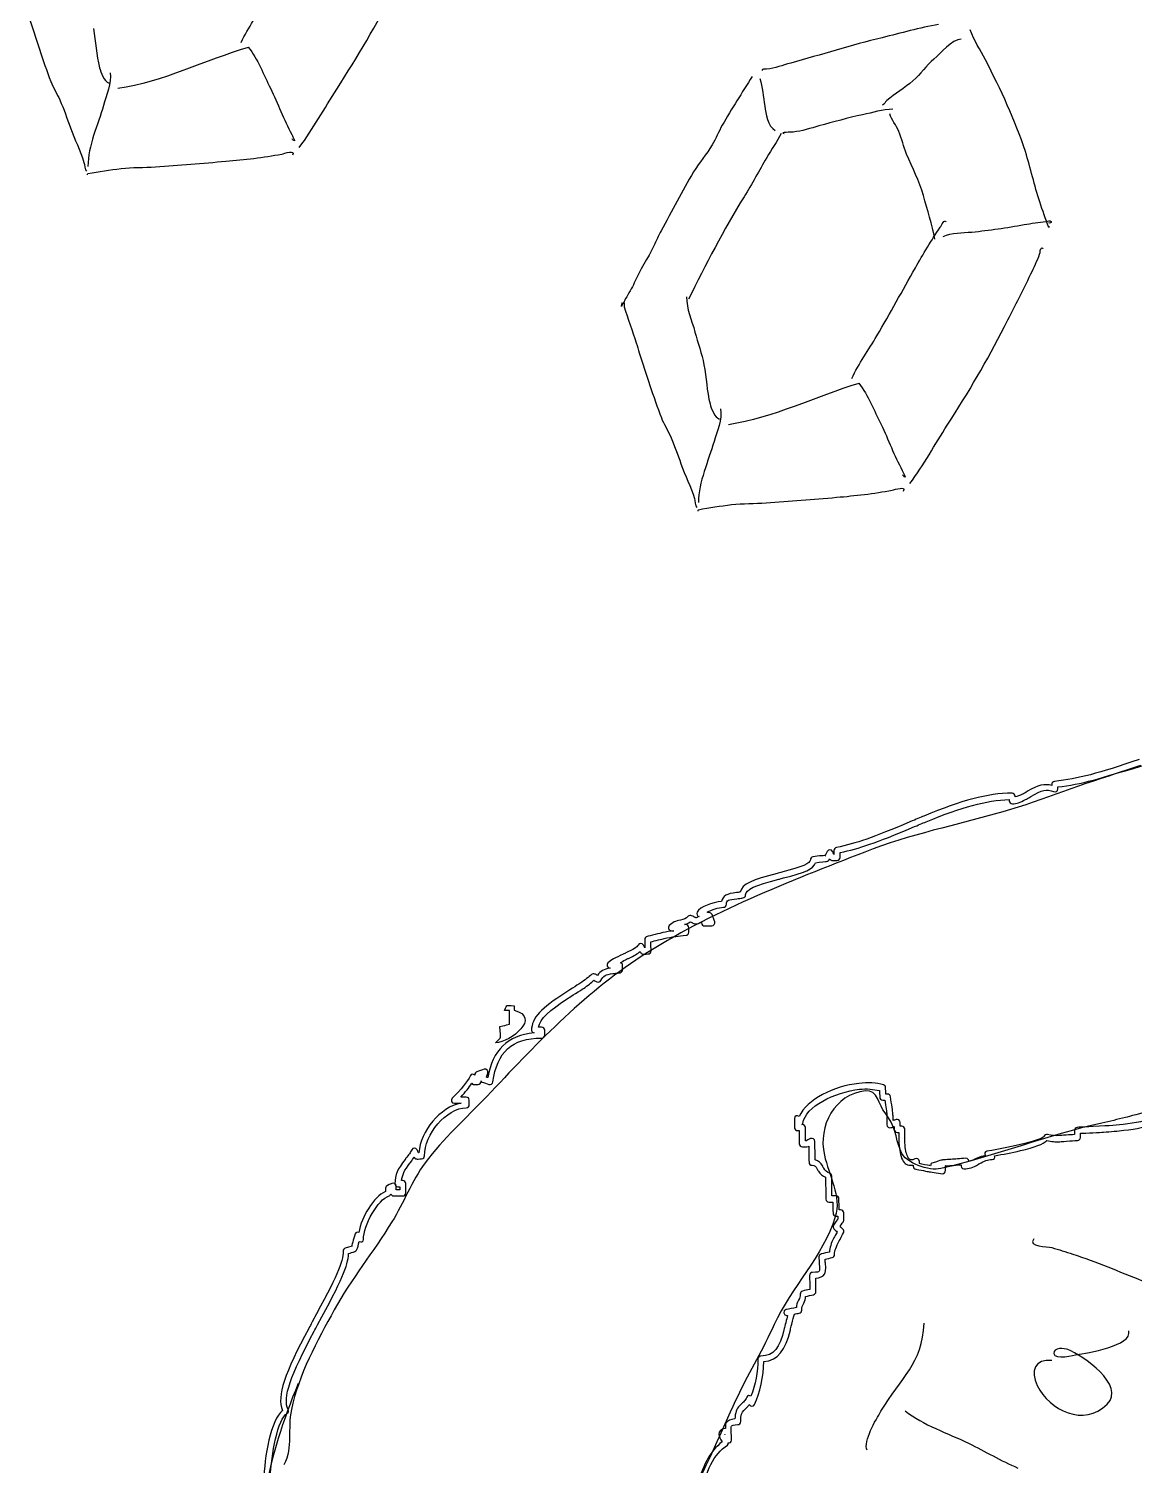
# Model space of a CAD drawing. Extents: x 25 to 279, y 7 to 272.
# Drawn here: x 25.5 to 73.5, y 45.5 to 107.8 of the extents above; entities that cross this region are included whole.
import ezdxf

# ---------------------------------------------------------------- set-up
doc = ezdxf.new("R2010")
doc.units = 0
doc.layers.get('0').update_dxf_attribs({"linetype": 'CONTINUOUS'})

msp = doc.modelspace()

# ---------------------------------------------------------------- linework, layer by layer
at = {"color": 7}
for points in [[(45.789056, 63.847662)], [(61.5569, 62.086067)], [(61.589973, 61.82995)], [(55.744533, 46.864323)]]:
    msp.add_lwpolyline(points, close=True, dxfattribs=at)
msp.add_lwpolyline([(55.744533, 46.864323), (55.752735, 46.864323)], dxfattribs=at)
for points in [[(34.762281, 107.257056), (35.068669, 107.905285), (35.489621, 108.494512), (35.855275, 109.11205)], [(38.908831, 105.231935), (39.8145, 106.645075), (40.641323, 108.018792), (41.38639, 109.509454)], [(25.542928, 108.370423), (25.848971, 107.436708), (26.148533, 106.471773), (26.500931, 105.554462)], [(28.351956, 107.854485), (28.456202, 107.301771), (28.470225, 106.700637), (28.613365, 106.15639)], [(65.022413, 108.032285), (64.188975, 107.894967), (63.389669, 107.656048), (62.571048, 107.460256)], [(62.571048, 107.460256), (61.231462, 107.139581), (59.930771, 106.717306), (58.60415, 106.360119)], [(66.003223, 107.39411), (65.602908, 107.39411), (65.108137, 106.776837), (64.821858, 106.536067)], [(67.057852, 106.495056), (66.832163, 106.94035), (66.55435, 107.335108), (66.397981, 107.797865)], [(35.071315, 107.03851), (33.203092, 106.491087), (31.35339, 105.534619), (29.412671, 105.252044)], [(35.06761, 107.053063), (35.49015, 106.521515), (35.729069, 105.869317), (36.032546, 105.263685)], [(28.613365, 106.15639), (28.664429, 105.961921), (28.808627, 105.561871), (29.026908, 105.489904)], [(57.556665, 106.096065), (57.483375, 106.088127), (57.35611, 106.133635), (57.35611, 106.029919)], [(58.60415, 106.360119), (58.248285, 106.26434), (57.922319, 106.136281), (57.556665, 106.096065)], [(64.821858, 106.536067), (64.482133, 106.250317), (64.247977, 105.880694), (63.908252, 105.589917)], [(68.787433, 102.516517), (68.342404, 103.898965), (67.712696, 105.202038), (67.057852, 106.495056)], [(26.500931, 105.554462), (26.607029, 105.278502), (26.774246, 105.029), (26.893044, 104.75886)], [(29.070565, 105.941283), (29.156819, 105.515304), (28.900967, 104.921844), (28.78746, 104.522588)], [(56.935158, 105.769833), (56.491452, 105.081652), (56.037692, 104.373362), (55.637642, 103.664015)], [(57.259538, 105.696544), (57.390242, 105.309723), (57.40744, 104.894327), (57.47729, 104.49269)], [(63.908252, 105.589917), (63.546302, 105.280354), (63.135404, 105.031117), (62.771602, 104.731873)], [(26.893044, 104.75886), (27.06661, 104.364367), (27.207369, 103.960877), (27.350244, 103.555006)], [(36.032546, 105.263685), (36.197381, 104.934808), (36.336023, 104.593496), (36.481544, 104.255888)], [(37.28376, 102.69855), (37.883835, 103.503677), (38.367229, 104.387385), (38.908831, 105.231935)], [(62.771602, 104.731873), (62.694873, 104.668637), (62.681115, 104.577092), (62.593273, 104.533965)], [(28.78746, 104.522588), (28.548013, 103.680419), (28.112508, 102.768665), (28.112508, 101.878342)], [(36.481544, 104.255888), (36.627858, 103.916692), (36.783433, 103.594694), (36.952237, 103.265287)], [(57.47729, 104.49269), (57.531794, 104.179688), (57.60376, 103.602631), (57.934754, 103.439383)], [(61.724117, 104.115923), (61.085942, 103.981515), (60.459673, 103.801333), (59.829965, 103.631735)], [(63.039096, 104.358017), (62.593273, 104.358017), (62.16015, 104.207733), (61.724117, 104.115923)], [(63.295212, 103.396785), (63.196258, 103.653431), (62.968188, 103.896319), (62.902835, 104.153758)], [(27.350244, 103.555006), (27.528573, 103.049388), (27.782044, 102.563877), (27.938148, 102.050321)], [(55.637642, 103.664015), (55.480479, 103.385408), (55.354537, 103.0859), (55.193406, 102.808881)], [(59.829965, 103.631735), (59.473571, 103.535956), (59.086485, 103.398373), (58.71554, 103.367946)], [(36.952237, 103.265287), (36.990602, 103.19041), (37.029496, 103.115269), (37.062569, 103.03801)], [(37.075004, 102.978215), (37.03029, 102.992502), (37.003302, 103.03854), (36.967583, 103.068702)], [(37.062569, 103.03801), (37.070506, 103.019225), (37.094583, 102.9716), (37.075004, 102.978215)], [(58.195898, 103.310267), (58.011219, 102.945406), (57.772829, 102.609385), (57.564602, 102.25696)], [(58.71554, 103.367946), (58.628227, 103.360537), (58.099854, 103.354717), (58.314431, 103.3018)], [(63.634144, 102.410948), (63.505292, 102.734533), (63.420625, 103.072142), (63.295212, 103.396785)], [(34.102146, 102.101121), (34.909919, 102.170971), (35.722983, 102.257754), (36.519379, 102.412006)], [(36.519379, 102.412006), (36.628123, 102.433173), (37.153585, 102.615735), (36.99166, 102.359619)], [(55.193406, 102.808881), (54.958192, 102.404598), (54.629844, 102.0445), (54.387221, 101.640746)], [(57.564602, 102.25696), (57.231227, 101.692869), (56.934365, 101.116606), (56.584585, 100.5586)], [(64.365188, 100.615221), (64.193208, 101.248369), (63.874121, 101.807169), (63.634144, 102.410948)], [(69.411585, 100.33344), (69.174519, 101.045169), (69.016563, 101.804788), (68.787433, 102.516517)], [(27.938148, 102.050321), (27.962754, 101.969888), (27.975983, 101.698425), (28.047156, 101.663235)], [(28.11145, 101.562694), (28.587171, 101.65371), (29.06686, 101.726735), (29.548137, 101.783621)], [(29.548137, 101.783621), (30.04476, 101.842358), (30.547469, 101.824367), (31.046473, 101.858233)], [(31.046473, 101.858233), (32.064854, 101.92729), (33.085088, 102.013015), (34.102146, 102.101121)], [(54.387221, 101.640746), (53.885835, 100.806779), (53.45086, 99.932596), (52.979108, 99.083548)], [(28.097427, 101.506073), (28.10219, 101.525123), (28.092135, 101.55899), (28.11145, 101.562694)], [(56.584585, 100.5586), (55.684473, 99.123235), (54.924854, 97.603998), (54.167617, 96.108573)], [(64.864456, 98.713925), (64.734281, 99.355804), (64.536902, 99.982867), (64.365188, 100.615221)], [(69.803963, 99.224571), (69.667438, 99.592077), (69.535675, 99.961435), (69.411585, 100.33344)], [(64.013556, 97.472235), (64.356456, 98.0694), (64.702531, 98.666035), (65.090675, 99.235154)], [(65.090675, 99.235154), (65.142269, 99.31056), (65.288319, 99.615625), (65.342823, 99.467458)], [(66.463069, 99.027721), (67.226921, 99.100746), (67.97966, 99.213988), (68.733987, 99.34919)], [(68.733987, 99.34919), (69.047254, 99.405281), (69.362902, 99.449202), (69.679079, 99.484921)], [(69.679079, 99.484921), (69.753692, 99.493388), (69.872754, 99.556094), (69.904504, 99.48889)], [(69.803963, 99.277223), (69.803963, 99.25976), (69.810048, 99.207902), (69.803963, 99.224571)], [(69.904504, 99.48889), (69.94525, 99.402371), (69.831744, 99.420098), (69.810312, 99.420627)], [(52.979108, 99.083548), (52.861898, 98.87241), (52.773263, 98.644869), (52.66981, 98.427381)], [(65.219262, 98.829548), (65.596558, 99.00285), (66.054552, 98.988563), (66.463069, 99.027721)], [(52.66981, 98.427381), (52.411048, 97.884456), (52.052537, 97.382542), (51.818117, 96.826388)], [(69.025294, 97.208181), (69.157585, 97.493931), (69.299931, 97.776771), (69.407087, 98.073369)], [(69.407087, 98.073369), (69.439367, 98.162798), (69.416612, 98.298794), (69.502073, 98.342185)], [(69.502073, 98.342185), (69.521123, 98.35171), (69.536204, 98.317315), (69.553402, 98.304879)], [(62.345888, 94.528481), (62.920827, 95.499237), (63.45211, 96.494071), (64.013556, 97.472235)], [(51.818117, 96.826388), (51.720221, 96.594348), (51.558825, 96.359133), (51.442144, 96.139265)], [(67.877002, 94.925885), (68.258267, 95.688679), (68.667048, 96.43454), (69.025294, 97.208181)], [(51.442144, 96.139265), (51.395048, 96.051158), (51.364621, 95.95776), (51.301915, 95.891085)], [(54.080569, 96.216258), (54.080569, 95.692913), (54.316312, 95.196025), (54.450721, 94.689877)], [(51.266725, 95.794777), (51.251644, 95.812769), (51.290537, 95.948235), (51.297152, 95.966492)], [(51.301915, 95.891085), (51.297417, 95.886323), (51.267254, 95.793983), (51.266725, 95.794777)], [(51.380231, 95.95829), (51.380231, 95.900875), (51.363298, 95.841079), (51.380231, 95.78631)], [(51.380231, 95.78631), (51.544273, 95.25979), (51.731598, 94.740942), (51.903048, 94.216802)], [(65.399444, 90.648367), (66.305113, 92.061506), (67.131935, 93.435223), (67.877002, 94.925885)], [(51.903048, 94.216802), (51.94935, 94.074456), (51.986921, 93.9292), (52.033487, 93.786854)], [(54.450721, 94.689877), (54.576398, 94.216273), (54.751287, 93.755104), (54.842569, 93.270917)], [(61.252894, 92.673487), (61.559546, 93.321452), (61.980233, 93.910944), (62.345888, 94.528481)], [(52.033487, 93.786854), (52.33961, 92.85314), (52.639119, 91.888204), (52.991808, 90.970894)], [(54.842569, 93.270917), (54.946815, 92.718202), (54.961102, 92.117069), (55.103977, 91.572821)], [(61.562192, 92.454942), (59.693704, 91.907519), (57.844002, 90.95105), (55.903283, 90.668475)], [(61.558223, 92.469494), (61.980763, 91.937946), (62.219681, 91.285748), (62.523158, 90.680117)], [(55.103977, 91.572821), (55.155042, 91.378352), (55.29924, 90.978037), (55.517521, 90.906335)], [(55.561177, 91.357715), (55.647431, 90.931735), (55.391579, 90.338275), (55.278073, 89.939019)], [(52.991808, 90.970894), (53.097642, 90.694933), (53.264858, 90.445431), (53.383656, 90.175292)], [(62.523158, 90.680117), (62.687994, 90.35124), (62.826635, 90.009927), (62.972156, 89.672319)], [(63.774373, 88.114981), (64.374448, 88.920108), (64.858106, 89.803817), (65.399444, 90.648367)], [(53.383656, 90.175292), (53.557488, 89.780798), (53.697981, 89.377308), (53.840856, 88.971438)], [(55.278073, 89.939019), (55.038625, 89.09685), (54.603121, 88.185096), (54.603121, 87.294773)], [(62.972156, 89.672319), (63.118471, 89.333123), (63.27431, 89.011125), (63.44285, 88.681719)], [(53.840856, 88.971438), (54.019185, 88.465819), (54.272921, 87.980308), (54.42876, 87.466752)], [(63.44285, 88.681719), (63.481215, 88.606842), (63.520108, 88.5317), (63.553181, 88.454442)], [(63.009992, 87.828438), (63.118735, 87.849604), (63.644463, 88.032167), (63.482273, 87.77605)], [(63.565617, 88.394381), (63.520902, 88.408933), (63.494179, 88.454971), (63.45846, 88.485133)], [(63.553181, 88.454442), (63.561119, 88.435656), (63.585196, 88.388031), (63.565617, 88.394381)], [(54.42876, 87.466752), (54.453367, 87.386319), (54.466596, 87.114856), (54.537769, 87.079667)], [(56.039015, 87.200052), (56.535373, 87.25879), (57.038346, 87.240798), (57.537085, 87.274665)], [(57.537085, 87.274665), (58.555731, 87.343456), (59.5757, 87.429446), (60.592758, 87.517552)], [(60.592758, 87.517552), (61.400531, 87.587402), (62.213596, 87.674185), (63.009992, 87.828438)], [(54.588304, 86.922504), (54.592802, 86.94129), (54.582748, 86.975421), (54.602063, 86.979125)], [(54.602063, 86.979125), (55.077783, 87.070142), (55.557738, 87.143167), (56.039015, 87.200052)], [(78.788948, 77.257275), (76.904056, 76.664608), (74.959369, 76.177775), (73.062835, 75.624796)], [(73.719531, 76.142056), (71.955554, 75.539071), (71.095394, 75.300152), (70.048438, 75.191408)], [(73.062835, 75.624796), (71.290921, 75.108329), (69.584888, 74.382048), (67.807681, 73.871402)], [(70.197133, 74.951431), (71.21869, 75.068377), (72.084671, 75.307031), (73.802346, 75.894142)], [(69.93255, 75.009375), (69.621665, 75.091925), (69.336973, 75.035569), (68.882683, 74.761196)], [(69.023177, 74.52995), (69.498633, 74.816758), (69.714533, 74.885021), (70.007162, 74.744792)], [(70.048438, 75.191408), (69.980704, 75.184265), (69.932285, 75.127115), (69.93255, 75.059117)], [(69.93255, 75.059117), (69.932815, 75.043242), (69.93255, 75.026308), (69.93255, 75.009375)], [(70.007162, 74.744792), (70.095269, 74.702458), (70.197927, 74.762783), (70.197133, 74.860679)], [(70.197133, 74.860679), (70.197133, 74.889254), (70.197398, 74.919946), (70.197133, 74.951431)], [(68.212758, 74.678646), (67.112885, 74.671767), (66.046085, 74.369083), (64.384767, 73.686458)], [(64.483985, 73.438279), (66.054552, 74.083862), (67.07214, 74.369877), (68.088933, 74.397658)], [(68.088933, 74.397658), (68.088933, 74.380725), (68.088669, 74.363527), (68.088933, 74.347917)], [(68.088933, 74.347917), (68.089462, 74.274892), (68.1482, 74.215096), (68.221225, 74.215625)], [(68.34505, 74.546354), (68.344785, 74.619379), (68.286048, 74.679175), (68.212758, 74.678646)], [(68.221225, 74.215625), (68.402729, 74.216683), (68.575502, 74.278596), (68.791667, 74.397658)], [(68.659375, 74.628904), (68.531846, 74.55879), (68.441358, 74.541856), (68.34505, 74.521483)], [(68.34505, 74.521483), (68.34505, 74.529685), (68.345315, 74.538417), (68.34505, 74.546354)], [(68.882683, 74.761196), (68.756742, 74.685525), (68.718642, 74.661713), (68.659375, 74.628904)], [(68.791667, 74.397658), (68.855167, 74.432583), (68.89406, 74.451898), (69.023177, 74.52995)], [(67.807681, 73.871402), (65.818808, 73.300167), (63.747915, 72.87895), (61.82069, 72.125946)], [(64.384767, 73.686458), (64.212258, 73.61555), (64.074675, 73.556548), (63.772785, 73.430077)], [(63.772785, 73.430077), (62.164383, 72.756183), (61.460592, 72.497685), (60.589583, 72.322267)], [(60.746746, 72.098958), (61.592354, 72.27861), (62.31255, 72.528642), (63.872004, 73.182162)], [(63.872004, 73.182162), (64.1731, 73.308369), (64.312271, 73.3679), (64.483985, 73.438279)], [(60.589583, 72.322267), (60.527406, 72.309567), (60.481633, 72.25321), (60.482163, 72.189975)], [(61.82069, 72.125946), (58.527156, 70.839277), (55.100008, 69.521123), (52.114715, 67.588077)], [(59.456902, 71.784633), (59.45796, 71.626677), (59.099715, 71.477981), (58.224738, 71.255467)], [(59.564323, 71.916925), (59.500294, 71.906342), (59.456373, 71.849721), (59.456902, 71.784633)], [(60.110158, 71.966667), (60.139527, 71.972488), (59.813296, 71.958994), (59.564323, 71.916925)], [(59.679946, 71.660808), (59.895317, 71.689648), (60.163869, 71.711079), (60.159635, 71.710285)], [(60.192708, 72.1487), (60.085288, 71.935975), (60.09931, 71.96455), (60.110158, 71.966667)], [(60.159635, 71.710285), (60.22684, 71.723779), (60.269967, 71.768758), (60.308596, 71.826173)], [(60.424219, 72.1487), (60.374477, 72.244215), (60.241392, 72.244744), (60.192708, 72.1487)], [(60.308596, 71.826173), (60.31865, 71.81215), (60.324471, 71.790719), (60.333202, 71.784633)], [(60.333202, 71.784633), (60.377917, 71.753942), (60.408873, 71.748121), (60.473696, 71.751825)], [(60.482163, 72.016408), (60.458085, 72.071442), (60.449619, 72.099752), (60.424219, 72.1487)], [(60.473696, 71.751825), (60.478987, 71.75209), (60.585085, 71.759762), (60.614454, 71.760027)], [(60.482163, 72.189975), (60.482427, 72.134942), (60.481633, 72.076469), (60.482163, 72.016408)], [(60.614454, 71.760027), (60.687479, 71.760556), (60.747275, 71.819294), (60.746746, 71.892319)], [(60.746746, 71.892319), (60.746217, 71.955819), (60.74701, 72.029902), (60.746746, 72.098958)], [(58.018098, 71.197788), (56.942567, 70.924473), (56.49886, 70.736619), (56.414194, 70.387369)], [(58.224738, 71.255467), (58.187167, 71.245942), (58.048525, 71.20546), (58.018098, 71.197788)], [(58.290883, 70.99935), (59.221158, 71.235623), (59.593956, 71.386435), (59.679946, 71.660808)], [(56.645704, 70.263279), (56.644117, 70.499552), (57.059777, 70.681056), (58.084244, 70.941406)], [(58.084244, 70.941406), (58.114406, 70.949079), (58.253048, 70.98956), (58.290883, 70.99935)], [(55.603775, 69.97409), (55.21034, 69.947896), (54.670325, 69.75819), (54.545442, 69.511069)], [(56.248829, 70.362763), (55.829465, 70.326515), (55.655898, 70.221475), (55.603775, 69.97409)], [(55.68659, 69.72591), (55.759615, 69.72644), (55.81941, 69.785177), (55.818881, 69.858202)], [(55.818881, 69.858202), (55.817823, 70.033092), (55.905135, 70.066429), (56.2737, 70.098179)], [(56.331379, 70.370965), (56.308096, 70.368583), (56.292485, 70.366467), (56.248829, 70.362763)], [(56.2737, 70.098179), (56.317621, 70.101883), (56.331644, 70.104), (56.35625, 70.106381)], [(56.414194, 70.387369), (56.387735, 70.384194), (56.363923, 70.373875), (56.331379, 70.370965)], [(56.35625, 70.106381), (56.423454, 70.112731), (56.478223, 70.122521), (56.529817, 70.130988)], [(56.529817, 70.130988), (56.593846, 70.141835), (56.645969, 70.198456), (56.645704, 70.263279)], [(54.157033, 69.337238), (54.053052, 69.235108), (53.990346, 69.208121), (53.817837, 69.172138)], [(54.305729, 69.362108), (54.255458, 69.386185), (54.196721, 69.37666), (54.157033, 69.337238)], [(54.479296, 69.279558), (54.469771, 69.284056), (54.357587, 69.337238), (54.305729, 69.362108)], [(54.487762, 69.271092), (54.490938, 69.271621), (54.496494, 69.271621), (54.479296, 69.279558)], [(54.636458, 69.320833), (54.583806, 69.304165), (54.486969, 69.271092), (54.487762, 69.271092)], [(54.545442, 69.511069), (54.506813, 69.434604), (54.553115, 69.340413), (54.636458, 69.320833)], [(54.983592, 69.511069), (55.182294, 69.620606), (55.466192, 69.724588), (55.68659, 69.72591)], [(55.132552, 69.477996), (55.114825, 69.489638), (55.039683, 69.498104), (54.983592, 69.511069)], [(55.231771, 69.312631), (55.206635, 69.392006), (55.186792, 69.442013), (55.132552, 69.477996)], [(55.306119, 69.097525), (55.28019, 69.172138), (55.210869, 69.379306), (55.231771, 69.312631)], [(53.05716, 68.626302), (52.969319, 68.606723), (52.470844, 68.485808), (52.371096, 68.460938)], [(53.53685, 68.709117), (53.35905, 68.683981), (53.209825, 68.660169), (53.05716, 68.626302)], [(53.338412, 68.93216), (53.253746, 68.848817), (53.310631, 68.708323), (53.429429, 68.709117)], [(53.817837, 69.172138), (53.60035, 69.126365), (53.485521, 69.077417), (53.338412, 68.93216)], [(53.429429, 68.709117), (53.462767, 68.709117), (53.501396, 68.708852), (53.53685, 68.709117)], [(53.991404, 68.9737), (54.083744, 69.00201), (54.173967, 69.039581), (54.247785, 69.097525)], [(54.049348, 68.9737), (54.031356, 68.973435), (54.01019, 68.9737), (53.991404, 68.9737)], [(54.18164, 68.841408), (54.18111, 68.914433), (54.122373, 68.973965), (54.049348, 68.9737)], [(54.066017, 68.510679), (54.13375, 68.517558), (54.182169, 68.574708), (54.18164, 68.642971)], [(54.18164, 68.642971), (54.181375, 68.705412), (54.182169, 68.778702), (54.18164, 68.841408)], [(54.247785, 69.097525), (54.296733, 69.073183), (54.353354, 69.044608), (54.363673, 69.039846)], [(54.363673, 69.039846), (54.420823, 69.013123), (54.467125, 69.000687), (54.520571, 69.006508)], [(54.520571, 69.006508), (54.539092, 69.008625), (54.647835, 69.045931), (54.735677, 69.072654)], [(54.735677, 69.072654), (54.735677, 69.064717), (54.735677, 69.055721), (54.735677, 69.048048)], [(54.735677, 69.048048), (54.736206, 68.975023), (54.803146, 68.915227), (54.876171, 68.915756)], [(54.876171, 68.915756), (54.972744, 68.916285), (55.085721, 68.914963), (55.182029, 68.915756)], [(55.182029, 68.915756), (55.272781, 68.916285), (55.336017, 69.012065), (55.306119, 69.097525)], [(51.982423, 68.088933), (51.935327, 67.9958), (51.78081, 67.898433), (51.453256, 67.749738)], [(52.213933, 68.088933), (52.164192, 68.184448), (52.030842, 68.184977), (51.982423, 68.088933)], [(52.280079, 67.964844), (52.258383, 68.014585), (52.23801, 68.042367), (52.213933, 68.088933)], [(52.371096, 68.460938), (52.311829, 68.446121), (52.271348, 68.389765), (52.271612, 68.328646)], [(52.271612, 68.328646), (52.272406, 68.215669), (52.279285, 68.087081), (52.280079, 67.964844)], [(52.536196, 68.229427), (52.704735, 68.27176), (53.042608, 68.354046), (53.115104, 68.369921)], [(52.544662, 67.832552), (52.543869, 67.957965), (52.537254, 68.096077), (52.536196, 68.229427)], [(53.115104, 68.369921), (53.276235, 68.40564), (53.422815, 68.434479), (53.6194, 68.460938)], [(53.6194, 68.460938), (53.74349, 68.477606), (53.891656, 68.492423), (54.066017, 68.510679)], [(52.114715, 67.588077), (49.594558, 65.956392), (47.459106, 63.683356), (45.4152, 61.517477)], [(51.329167, 67.692058), (50.976742, 67.533044), (50.809525, 67.443615), (50.67591, 67.311588)], [(51.213279, 67.320054), (51.294771, 67.362652), (51.31144, 67.395725), (51.436587, 67.452346)], [(51.453256, 67.749738), (51.424417, 67.736773), (51.392402, 67.720369), (51.329167, 67.692058)], [(51.436587, 67.452346), (51.499558, 67.480392), (51.531573, 67.496796), (51.560677, 67.510025)], [(51.560677, 67.510025), (51.816529, 67.626177), (51.966283, 67.713754), (52.073175, 67.807681)], [(52.073175, 67.807681), (52.095135, 67.769846), (52.10519, 67.737302), (52.122917, 67.725131)], [(52.122917, 67.725131), (52.167631, 67.694175), (52.20679, 67.688354), (52.271612, 67.692058)], [(52.271612, 67.692058), (52.276904, 67.692323), (52.383002, 67.70026), (52.412371, 67.70026)], [(52.412371, 67.70026), (52.485396, 67.70079), (52.545192, 67.759527), (52.544662, 67.832552)], [(49.956508, 66.807292), (49.845383, 66.69749), (49.683458, 66.576046), (49.460679, 66.426821)], [(50.105469, 66.832163), (50.055198, 66.85624), (49.99646, 66.84645), (49.956508, 66.807292)], [(50.221092, 66.774219), (50.18114, 66.793269), (50.141981, 66.8147), (50.105469, 66.832163)], [(50.766927, 67.088279), (50.506312, 67.04621), (50.342535, 66.953342), (50.221092, 66.774219)], [(50.370052, 66.55091), (50.477737, 66.7639), (50.567431, 66.810467), (50.891017, 66.848567)], [(50.67591, 67.311588), (50.591508, 67.228244), (50.648129, 67.08775), (50.766927, 67.088279)], [(50.891017, 66.848567), (50.959279, 66.856504), (51.002671, 66.860473), (51.039712, 66.865235)], [(51.039712, 66.865235), (51.09845, 66.872644), (51.152425, 66.88111), (51.205077, 66.889842)], [(51.205077, 66.889842), (51.269106, 66.90069), (51.313027, 66.95731), (51.312762, 67.022133)], [(51.312762, 67.220571), (51.312233, 67.275604), (51.260904, 67.30021), (51.213279, 67.320054)], [(51.312762, 67.022133), (51.312233, 67.08484), (51.313027, 67.158129), (51.312762, 67.220571)], [(49.460679, 66.426821), (49.37125, 66.36729), (48.886269, 66.05561), (48.807423, 66.00534)], [(48.947917, 65.782031), (49.025969, 65.832038), (49.518094, 66.142658), (49.609375, 66.203777)], [(49.609375, 66.203777), (49.812046, 66.339244), (49.945131, 66.450898), (50.064194, 66.559113)], [(50.064194, 66.559113), (50.109437, 66.537417), (50.154681, 66.513075), (50.196485, 66.492967)], [(50.196485, 66.492967), (50.261308, 66.46201), (50.337508, 66.486617), (50.370052, 66.55091)], [(46.192017, 65.254188), (46.339125, 65.545229), (46.216887, 65.454742), (46.602385, 65.457123)], [(46.602385, 65.457123), (46.602915, 65.356846), (46.602915, 65.356846), (46.603444, 65.256569)], [(48.807423, 66.00534), (47.799096, 65.360285), (47.356977, 64.931396), (47.360417, 64.384767)], [(47.658073, 64.52526), (47.735596, 64.891179), (48.124798, 65.255246), (48.947917, 65.782031)], [(46.603444, 65.256569), (47.798037, 64.973729), (46.46295, 63.851896), (45.789056, 63.847662)], [(46.397863, 65.25551), (46.29494, 65.254717), (46.29494, 65.254717), (46.192017, 65.254188)], [(46.401567, 64.653848), (46.399715, 64.954679), (46.399715, 64.954679), (46.397863, 65.25551)], [(47.467838, 64.277346), (46.318223, 64.16384), (45.671052, 63.526194), (45.458592, 62.334246)], [(45.789056, 63.847662), (46.114229, 64.168337), (45.994373, 63.954819), (45.990669, 64.550925)], [(45.990669, 64.550925), (46.195985, 64.602254), (46.195985, 64.602254), (46.401567, 64.653848)], [(47.360417, 64.384767), (47.360681, 64.325235), (47.413863, 64.29375), (47.467838, 64.277346)], [(47.798567, 64.52526), (47.754381, 64.524996), (47.706756, 64.525525), (47.658073, 64.52526)], [(47.930858, 64.392969), (47.930329, 64.465994), (47.871592, 64.52579), (47.798567, 64.52526)], [(47.930858, 64.194531), (47.930594, 64.257238), (47.931387, 64.330263), (47.930858, 64.392969)], [(45.6819, 62.152213), (45.863669, 63.448142), (46.499462, 64.045571), (47.798567, 64.054038)], [(47.798567, 64.054038), (47.871592, 64.054567), (47.931387, 64.121506), (47.930858, 64.194531)], [(44.706381, 62.425263), (44.56139, 62.138454), (44.317179, 61.840533), (43.920833, 61.449479)], [(44.896617, 62.441667), (44.837085, 62.493525), (44.750038, 62.511517), (44.706381, 62.425263)], [(44.987369, 62.590363), (44.933129, 62.572371), (44.896088, 62.523688), (44.896617, 62.466538)], [(44.896617, 62.466538), (44.896617, 62.4586), (44.896352, 62.449604), (44.896617, 62.441667)], [(45.301694, 62.698048), (45.205385, 62.666033), (45.083677, 62.622377), (44.987369, 62.590363)], [(45.467058, 62.524217), (45.501719, 62.627669), (45.405146, 62.732179), (45.301694, 62.698048)], [(45.409115, 62.35065), (45.429223, 62.410975), (45.448538, 62.469448), (45.467058, 62.524217)], [(45.458592, 62.334246), (45.441923, 62.339538), (45.426048, 62.345358), (45.409115, 62.35065)], [(44.284635, 61.490754), (44.489158, 61.706919), (44.6532, 61.908531), (44.772527, 62.094533)], [(44.772527, 62.094533), (44.79581, 62.07469), (44.797398, 62.036325), (44.830471, 62.03659)], [(44.830471, 62.03659), (44.894765, 62.036854), (44.972817, 62.03606), (45.03711, 62.03659)], [(45.03711, 62.03659), (45.110135, 62.037119), (45.169931, 62.095592), (45.169402, 62.168881)], [(45.169402, 62.168881), (45.169137, 62.1792), (45.169402, 62.191106), (45.169402, 62.201954)], [(45.169402, 62.201954), (45.185012, 62.183169), (45.177604, 62.151948), (45.202475, 62.14401)], [(45.202475, 62.14401), (45.299048, 62.113319), (45.41176, 62.075483), (45.508333, 62.044792)], [(45.508333, 62.044792), (45.586385, 62.019921), (45.670523, 62.07125), (45.6819, 62.152213)], [(61.5569, 62.086067), (60.491687, 61.969121), (59.300004, 61.397356), (58.96901, 60.647527)], [(59.134375, 60.349871), (59.237298, 61.08356), (60.50915, 61.707712), (61.589973, 61.82995)], [(61.844502, 61.762217), (60.500683, 61.594206), (59.783133, 60.269173), (60.065179, 58.974037)], [(62.631902, 62.019921), (62.329748, 62.115965), (61.95351, 62.129723), (61.5569, 62.086067)], [(61.589973, 61.82995), (61.913294, 61.866198), (62.204865, 61.835506), (62.458071, 61.772006)], [(62.697783, 60.80125), (62.418912, 61.131715), (62.387162, 61.82995), (61.844502, 61.762217)], [(62.458071, 61.772006), (62.458865, 61.675698), (62.466008, 61.579654), (62.466538, 61.490754)], [(62.722654, 61.896096), (62.72239, 61.953246), (62.686406, 62.002723), (62.631902, 62.019921)], [(62.731121, 61.623046), (62.730592, 61.714856), (62.723448, 61.811429), (62.722654, 61.896096)], [(44.301304, 61.226171), (43.396165, 61.059483), (42.53865, 60.022846), (42.473827, 59.068229)], [(45.4152, 61.517477), (44.518263, 60.567358), (43.517873, 59.695292), (42.742644, 58.636694)], [(43.920833, 61.449479), (43.836431, 61.366135), (43.893052, 61.225377), (44.01185, 61.226171)], [(44.01185, 61.226171), (44.102602, 61.2267), (44.201556, 61.225642), (44.301304, 61.226171)], [(44.524348, 61.490754), (44.449206, 61.490225), (44.36745, 61.491283), (44.284635, 61.490754)], [(44.65664, 61.358463), (44.65611, 61.431488), (44.597373, 61.491283), (44.524348, 61.490754)], [(44.524348, 61.027733), (44.597373, 61.028263), (44.657169, 61.087), (44.65664, 61.160025)], [(44.65664, 61.160025), (44.656375, 61.222731), (44.657169, 61.295756), (44.65664, 61.358463)], [(62.466538, 61.490754), (62.467067, 61.417729), (62.525804, 61.358198), (62.598829, 61.358462)], [(62.598829, 61.358462), (62.62714, 61.358727), (62.658625, 61.358198), (62.689846, 61.358462)], [(62.689846, 61.358462), (62.726623, 61.097054), (62.770808, 60.794635), (62.772396, 60.779819)], [(62.805469, 61.623046), (62.782185, 61.623046), (62.756256, 61.62331), (62.731121, 61.623046)], [(62.93776, 61.507423), (62.928765, 61.573304), (62.872144, 61.623575), (62.805469, 61.623046)], [(63.036979, 60.804425), (63.034333, 60.828502), (62.977448, 61.213471), (62.93776, 61.507423)], [(75.468427, 61.089117), (75.153044, 61.174313), (73.432458, 60.682981), (73.130304, 60.60784)], [(42.713804, 58.94414), (42.707719, 59.8678), (43.662335, 61.022177), (44.524348, 61.027733)], [(58.96901, 60.647527), (58.888842, 60.704677), (58.761577, 60.6806), (58.762371, 60.564712)], [(58.762371, 60.564712), (58.763165, 60.4393), (58.769779, 60.285048), (58.770573, 60.159635)], [(63.378821, 59.139402), (63.120323, 59.787367), (63.167683, 60.245096), (62.697783, 60.80125)], [(62.772396, 60.779819), (62.777423, 60.736427), (62.780069, 60.700444), (62.780598, 60.630858)], [(62.780598, 60.630858), (62.780863, 60.599902), (62.780069, 60.383737), (62.780598, 60.291927)], [(63.045181, 60.630858), (63.044388, 60.708646), (63.043065, 60.750979), (63.036979, 60.804425)], [(63.045181, 60.473696), (63.044917, 60.537196), (63.045446, 60.616042), (63.045181, 60.630858)], [(63.177473, 60.515235), (63.135933, 60.501477), (63.09069, 60.489042), (63.045181, 60.473696)], [(63.351304, 60.391146), (63.35051, 60.481104), (63.262933, 60.543281), (63.177473, 60.515235)], [(73.130304, 60.60784), (72.79005, 60.523438), (72.45006, 60.437183), (72.10769, 60.362571)], [(75.265756, 61.060806), (74.867558, 60.6679), (74.110056, 60.434008), (73.033202, 60.308596)], [(73.066275, 60.052215), (74.147892, 60.178156), (74.910685, 60.418927), (75.373177, 60.829296)], [(58.770573, 60.159635), (58.771102, 60.08661), (58.82984, 60.035281), (58.902865, 60.035546)], [(58.902865, 60.035546), (58.926148, 60.03581), (58.952077, 60.035546), (58.977213, 60.035546)], [(58.977213, 60.035546), (58.978535, 59.846633), (58.976154, 59.643169), (58.977213, 59.465104)], [(59.084633, 60.300129), (59.101038, 60.318385), (59.130406, 60.32156), (59.134375, 60.349871)], [(59.101302, 60.300129), (59.09601, 60.300129), (59.09019, 60.300129), (59.084633, 60.300129)], [(59.241796, 60.167837), (59.241267, 60.240862), (59.174327, 60.300658), (59.101302, 60.300129)], [(59.241796, 59.597396), (59.240738, 59.786308), (59.243119, 59.989773), (59.241796, 60.167837)], [(62.780598, 60.291927), (62.781127, 60.201969), (62.868969, 60.139527), (62.954429, 60.167837)], [(62.954429, 60.167837), (62.998085, 60.18239), (63.046769, 60.193237), (63.094923, 60.209112)], [(63.094923, 60.209112), (63.095188, 60.16916), (63.094658, 60.130002), (63.094923, 60.09349)], [(63.094923, 60.09349), (63.095452, 60.020465), (63.15419, 59.960933), (63.227215, 59.961198)], [(63.227215, 59.961198), (63.247852, 59.961198), (63.270871, 59.960933), (63.29336, 59.961198)], [(63.29336, 59.952996), (63.288598, 59.720956), (63.295742, 59.558237), (63.309765, 59.382554)], [(63.29336, 59.961198), (63.293096, 59.954848), (63.29336, 59.960404), (63.29336, 59.952996)], [(63.359506, 60.225781), (63.358977, 60.283196), (63.351569, 60.339023), (63.351304, 60.391146)], [(63.425652, 60.225781), (63.405015, 60.225781), (63.381731, 60.226046), (63.359506, 60.225781)], [(63.557944, 60.09349), (63.557415, 60.166515), (63.498677, 60.22631), (63.425652, 60.225781)], [(63.566146, 59.398958), (63.552917, 59.563794), (63.553446, 59.720956), (63.557944, 59.944529)], [(63.557944, 59.944529), (63.560325, 60.074969), (63.557944, 60.064121), (63.557944, 60.09349)], [(72.10769, 60.362571), (69.724852, 59.843723), (67.481715, 58.924296), (65.123748, 58.389573)], [(69.742579, 59.861979), (69.683048, 59.876002), (69.621135, 59.842135), (69.593619, 59.787631)], [(70.271746, 59.820704), (70.080981, 59.809062), (69.928581, 59.818058), (69.742579, 59.861979)], [(70.552733, 59.845575), (70.363821, 59.82626), (70.342654, 59.824938), (70.271746, 59.820704)], [(70.916535, 59.861979), (70.804352, 59.85801), (70.701165, 59.860392), (70.552733, 59.845575)], [(71.040625, 60.176304), (70.970775, 60.171542), (70.916271, 60.113863), (70.916535, 60.044012)], [(70.916535, 60.044012), (70.917065, 59.987921), (70.916271, 59.923362), (70.916535, 59.861979)], [(71.363152, 60.192708), (71.229538, 60.185829), (71.131113, 60.182125), (71.040625, 60.176304)], [(71.181119, 59.73789), (71.180854, 59.793981), (71.181648, 59.85854), (71.181119, 59.919923)], [(71.181119, 59.919923), (71.403104, 59.932623), (72.059006, 59.962256), (72.173306, 59.9694)], [(73.033202, 60.308596), (72.559863, 60.253298), (72.429158, 60.248535), (71.363152, 60.192708)], [(72.173306, 59.9694), (72.502448, 59.990302), (72.789785, 60.019935), (73.066275, 60.052215)], [(42.391277, 59.200521), (42.341535, 59.296035), (42.208185, 59.296829), (42.159767, 59.200521)], [(58.977213, 59.465104), (58.977742, 59.392079), (59.036479, 59.332548), (59.109504, 59.332812)], [(59.109504, 59.332812), (59.161098, 59.333077), (59.196552, 59.334135), (59.250263, 59.332812)], [(59.291538, 59.597396), (59.291273, 59.597396), (59.256348, 59.597131), (59.241796, 59.597396)], [(59.250263, 59.332812), (59.296565, 59.332019), (59.326727, 59.332812), (59.357683, 59.341015)], [(59.465104, 59.688412), (59.398165, 59.655075), (59.29339, 59.597925), (59.291538, 59.597396)], [(59.357683, 59.341015), (59.36324, 59.342602), (59.380702, 59.353185), (59.390756, 59.357683)], [(59.390756, 59.357683), (59.392079, 59.12485), (59.397635, 58.880375), (59.398958, 58.663152)], [(59.65534, 59.564323), (59.654546, 59.661954), (59.552681, 59.731804), (59.465104, 59.688412)], [(59.663542, 58.762371), (59.661954, 59.02325), (59.656927, 59.313233), (59.65534, 59.564323)], [(63.309765, 59.382554), (63.333048, 59.094687), (63.383848, 58.866087), (63.483596, 58.712629)], [(63.70664, 58.86159), (63.637054, 58.96901), (63.586254, 59.151838), (63.566146, 59.398958)], [(69.593619, 59.787631), (69.512921, 59.627558), (68.273613, 59.33731), (67.121617, 59.142577)], [(68.568358, 59.167448), (69.209973, 59.319054), (69.560017, 59.454785), (69.717708, 59.605598)], [(69.717708, 59.605598), (69.912706, 59.563265), (70.087331, 59.54395), (70.28815, 59.556121)], [(70.28815, 59.556121), (70.364615, 59.560619), (70.383665, 59.561148), (70.577604, 59.580992)], [(70.577604, 59.580992), (70.772338, 59.600571), (70.896163, 59.60454), (71.048827, 59.605598)], [(71.048827, 59.605598), (71.121852, 59.606127), (71.181648, 59.664865), (71.181119, 59.73789)], [(42.742644, 58.636694), (42.156327, 57.836065), (41.812898, 56.905525), (41.29749, 56.071294)], [(41.878515, 58.787242), (41.550431, 58.365231), (41.429517, 58.127371), (41.432162, 57.728908)], [(41.721617, 57.869402), (41.748869, 58.111231), (41.838827, 58.313373), (42.085154, 58.630079)], [(41.895183, 58.82005), (41.8846, 58.806556), (41.889098, 58.800735), (41.878515, 58.787242)], [(42.159767, 59.200521), (42.102352, 59.087279), (42.033031, 58.997585), (41.895183, 58.82005)], [(42.085154, 58.630079), (42.095737, 58.643573), (42.099442, 58.641192), (42.110025, 58.65495)], [(42.110025, 58.65495), (42.192575, 58.761048), (42.219562, 58.822431), (42.267187, 58.894663)], [(42.267187, 58.894663), (42.282269, 58.871644), (42.287825, 58.845185), (42.30026, 58.836719)], [(42.30026, 58.836719), (42.344975, 58.806027), (42.375667, 58.800206), (42.440754, 58.803646)], [(42.457423, 59.068229), (42.433346, 59.123527), (42.416677, 59.151573), (42.391277, 59.200521)], [(42.440754, 58.803646), (42.446046, 58.80391), (42.560346, 58.811848), (42.589715, 58.811848)], [(42.473827, 59.068229), (42.468271, 59.067965), (42.461392, 59.068494), (42.457423, 59.068229)], [(42.589715, 58.811848), (42.66274, 58.812377), (42.714069, 58.871115), (42.713804, 58.94414)], [(59.398958, 58.663152), (59.399488, 58.590127), (59.458225, 58.530331), (59.53125, 58.53086)], [(59.994271, 58.489321), (59.909075, 58.649394), (59.801919, 58.726917), (59.663542, 58.762371)], [(60.065179, 58.974037), (60.253298, 58.110702), (60.814744, 57.175929), (60.539842, 56.28984)], [(65.123748, 58.389573), (64.611515, 58.273421), (63.591281, 58.606531), (63.378821, 59.139402)], [(63.483596, 58.712629), (63.586783, 58.55335), (63.743152, 58.513133), (63.921746, 58.539062)], [(63.996094, 58.811848), (63.847398, 58.738294), (63.772256, 58.760254), (63.70664, 58.86159)], [(64.186329, 58.696225), (64.185535, 58.793856), (64.083671, 58.85524), (63.996094, 58.811848)], [(64.186329, 58.605208), (64.186065, 58.635635), (64.186329, 58.668444), (64.186329, 58.696225)], [(64.616277, 58.522658), (64.566271, 58.53086), (64.300365, 58.583513), (64.186329, 58.605208)], [(64.7319, 58.621612), (64.680835, 58.604679), (64.682423, 58.555996), (64.674221, 58.514192)], [(65.269533, 58.770573), (65.149942, 58.760783), (65.209738, 58.780362), (64.7319, 58.621612)], [(65.558723, 58.787242), (65.510833, 58.784331), (65.308163, 58.773748), (65.269533, 58.770573)], [(66.203777, 58.836719), (65.935225, 58.811319), (65.734935, 58.797031), (65.558723, 58.787242)], [(66.336069, 58.712629), (66.330248, 58.78195), (66.281565, 58.844127), (66.203777, 58.836719)], [(66.625258, 58.811848), (66.503285, 58.74041), (66.422852, 58.738294), (66.336069, 58.712629)], [(66.650129, 58.82005), (66.6369, 58.812377), (66.638488, 58.819521), (66.625258, 58.811848)], [(67.055471, 58.952342), (66.929529, 58.91874), (66.809408, 58.913712), (66.650129, 58.82005)], [(66.75755, 58.580337), (66.771044, 58.588275), (66.769192, 58.589069), (66.782421, 58.597006)], [(66.782421, 58.597006), (67.018429, 58.735383), (67.138285, 58.777452), (67.34466, 58.778775)], [(67.121617, 59.142577), (67.020017, 59.125379), (67.006788, 59.025896), (67.055471, 58.952342)], [(67.34466, 58.778775), (67.441498, 58.779569), (67.47166, 58.868204), (67.452346, 58.94414)], [(67.452346, 58.94414), (67.814825, 59.009756), (68.202175, 59.080929), (68.568358, 59.167448)], [(59.53125, 58.53086), (59.652694, 58.531654), (59.682592, 58.500433), (59.754558, 58.365496)], [(59.754558, 58.365496), (59.776783, 58.323162), (59.790542, 58.298292), (59.804035, 58.274479)], [(59.804035, 58.274479), (59.878383, 58.143775), (59.992948, 58.082392), (60.11836, 58.018098)], [(60.035546, 58.406771), (60.024169, 58.426879), (60.017025, 58.445929), (59.994271, 58.489321)], [(60.291927, 58.191929), (60.167573, 58.231352), (60.101163, 58.291677), (60.035546, 58.406771)], [(60.11836, 58.018098), (60.120213, 57.714621), (60.12471, 57.356904), (60.126563, 57.058983)], [(60.382944, 58.06784), (60.382415, 58.12499), (60.346431, 58.174467), (60.291927, 58.191929)], [(60.391146, 57.199742), (60.389294, 57.483904), (60.384531, 57.795848), (60.382944, 58.06784)], [(63.921746, 58.539062), (63.921746, 58.522129), (63.921481, 58.505196), (63.921746, 58.489321)], [(63.921746, 58.489321), (63.92201, 58.426085), (63.96699, 58.377138), (64.029167, 58.365496)], [(64.029167, 58.365496), (63.987892, 58.373169), (64.509385, 58.268923), (64.574738, 58.258075)], [(64.574738, 58.258075), (64.628977, 58.248815), (65.004685, 58.192723), (65.17005, 58.167058)], [(64.674221, 58.514192), (64.663638, 58.516044), (64.621304, 58.5216), (64.616277, 58.522658)], [(65.17005, 58.167058), (65.250748, 58.154358), (65.31954, 58.217858), (65.31901, 58.29935)], [(65.310808, 58.50599), (65.358698, 58.509165), (65.517713, 58.519748), (65.566925, 58.522658)], [(65.31901, 58.497788), (65.31901, 58.502285), (65.311338, 58.501492), (65.310808, 58.50599)], [(65.31901, 58.29935), (65.318481, 58.362056), (65.31954, 58.435081), (65.31901, 58.497788)], [(65.566925, 58.522658), (65.685988, 58.529273), (65.851088, 58.542767), (66.00534, 58.555467)], [(66.00534, 58.555467), (65.973325, 58.470535), (66.018833, 58.373169), (66.11276, 58.373698)], [(66.11276, 58.373698), (66.349827, 58.375285), (66.505138, 58.432171), (66.75755, 58.580337)], [(41.018619, 57.389713), (40.49739, 57.161906), (39.990977, 56.294338), (39.861067, 55.620444)], [(41.051692, 57.613021), (41.019148, 57.568042), (41.014915, 57.529413), (41.018619, 57.464325)], [(41.018619, 57.464325), (41.018883, 57.461415), (41.017031, 57.422256), (41.018619, 57.389713)], [(41.299871, 57.745313), (41.29696, 57.74399), (41.088204, 57.663027), (41.051692, 57.613021)], [(41.489842, 57.629425), (41.489313, 57.727321), (41.387448, 57.788704), (41.299871, 57.745313)], [(41.432162, 57.728908), (41.432692, 57.655619), (41.491429, 57.596088), (41.564454, 57.596617)], [(41.489842, 57.464325), (41.489577, 57.521475), (41.490371, 57.577302), (41.489842, 57.629425)], [(41.638802, 57.464325), (41.588531, 57.463796), (41.540377, 57.46459), (41.489842, 57.464325)], [(41.564454, 57.596617), (41.587473, 57.596617), (41.613667, 57.596352), (41.638802, 57.596617)], [(41.638802, 57.596617), (41.639067, 57.551108), (41.638537, 57.509569), (41.638802, 57.464325)], [(41.771094, 57.869402), (41.755748, 57.869138), (41.738021, 57.869402), (41.721617, 57.869402)], [(41.903385, 57.73711), (41.902856, 57.810135), (41.844119, 57.869667), (41.771094, 57.869402)], [(41.903385, 57.332033), (41.902592, 57.457181), (41.904179, 57.611698), (41.903385, 57.73711)], [(40.067971, 55.314321), (40.064002, 55.91175), (40.691065, 57.076181), (41.183983, 57.199742)], [(41.183983, 57.199742), (41.228433, 57.21059), (41.244308, 57.257421), (41.258596, 57.298696)], [(41.258596, 57.298696), (41.278969, 57.2516), (41.302781, 57.199213), (41.35755, 57.199742)], [(41.35755, 57.199742), (41.486402, 57.200535), (41.642506, 57.198683), (41.771094, 57.199742)], [(41.771094, 57.199742), (41.844119, 57.200006), (41.903915, 57.258744), (41.903385, 57.332033)], [(60.126563, 57.058983), (60.127092, 56.985958), (60.185829, 56.934629), (60.258854, 56.935158)], [(60.258854, 56.935158), (60.313623, 56.935423), (60.37236, 56.934629), (60.432421, 56.935158)], [(60.564713, 57.199742), (60.509944, 57.199212), (60.451206, 57.200006), (60.391146, 57.199742)], [(60.432421, 56.935158), (60.433479, 56.77826), (60.439829, 56.610515), (60.440888, 56.463671)], [(60.697004, 57.06745), (60.696475, 57.140475), (60.637738, 57.200006), (60.564713, 57.199742)], [(60.705471, 56.595962), (60.704413, 56.75286), (60.698063, 56.920606), (60.697004, 57.06745)], [(60.539842, 56.28984), (60.008029, 54.576398), (58.623465, 53.247396), (57.886071, 51.616769)], [(60.440888, 56.463671), (60.441152, 56.390646), (60.49989, 56.331115), (60.573179, 56.331379)], [(60.647527, 56.199087), (60.645146, 56.193002), (60.533756, 56.035575), (60.465494, 55.934504)], [(60.573179, 56.331379), (60.596198, 56.331644), (60.622127, 56.331379), (60.647527, 56.331379)], [(60.647527, 56.331379), (60.648585, 56.294602), (60.647263, 56.24486), (60.647527, 56.240362)], [(60.647527, 56.240362), (60.648585, 56.205437), (60.648321, 56.201733), (60.647527, 56.199087)], [(60.771617, 56.595962), (60.749921, 56.595962), (60.728754, 56.596227), (60.705471, 56.595962)], [(60.746746, 55.885027), (60.807335, 55.969429), (60.883006, 56.074204), (60.895442, 56.108071)], [(60.91211, 56.463671), (60.911581, 56.536696), (60.844642, 56.596492), (60.771617, 56.595962)], [(60.895442, 56.108071), (60.911581, 56.151727), (60.914227, 56.181625), (60.91211, 56.248829)], [(60.91211, 56.248829), (60.911581, 56.260471), (60.912375, 56.418427), (60.91211, 56.463671)], [(41.29749, 56.071294), (40.494744, 54.772454), (39.536158, 53.60035), (38.797442, 52.257325)], [(39.703904, 55.554298), (39.624794, 55.31776), (39.553621, 55.021692), (39.555208, 55.025131)], [(39.861067, 55.620444), (39.797302, 55.640023), (39.72904, 55.628646), (39.703904, 55.554298)], [(60.465494, 55.934504), (60.42951, 55.881323), (60.43586, 55.813854), (60.482163, 55.76914)], [(60.482163, 55.76914), (60.525819, 55.727335), (60.575296, 55.682621), (60.622656, 55.636848)], [(60.622656, 55.636848), (60.570533, 55.541069), (60.495921, 55.413804), (60.482163, 55.388933)], [(60.713673, 55.256642), (60.731135, 55.288656), (60.862633, 55.538687), (60.895442, 55.603775)], [(60.870571, 55.760937), (60.831148, 55.799037), (60.790138, 55.843223), (60.746746, 55.885027)], [(60.895442, 55.603775), (60.921635, 55.655633), (60.91264, 55.720721), (60.870571, 55.760937)], [(39.274221, 54.934115), (39.219717, 54.916123), (39.182675, 54.86744), (39.183204, 54.810025)], [(39.555208, 55.025131), (39.556531, 55.027777), (39.74465, 55.090219), (39.274221, 54.934115)], [(39.629556, 54.76875), (39.713958, 54.798913), (39.760525, 54.832779), (39.794921, 54.901042)], [(39.794921, 54.901042), (39.804181, 54.919563), (39.851542, 55.090748), (39.885937, 55.223569)], [(39.885937, 55.223569), (39.965312, 55.191025), (40.0685, 55.21034), (40.067971, 55.314321)], [(60.482163, 55.388933), (60.345108, 55.139431), (60.302775, 54.957662), (60.283725, 54.76875)], [(60.507033, 54.661329), (60.50571, 54.834896), (60.570798, 54.996556), (60.713673, 55.256642)], [(69.148325, 55.337604), (68.857283, 54.981475), (69.75766, 55.006875), (69.930433, 54.958721)], [(69.930433, 54.958721), (70.237879, 54.87326), (70.543473, 54.780392), (70.845892, 54.679056)], [(39.183204, 54.810025), (39.186379, 54.307052), (38.915181, 53.71809), (37.843619, 51.734244)], [(38.075129, 51.601952), (39.129758, 53.554048), (39.398575, 54.154917), (39.422917, 54.702604)], [(39.422917, 54.702604), (39.501498, 54.72721), (39.608919, 54.761342), (39.629556, 54.76875)], [(59.936327, 54.6862), (59.877325, 54.671383), (59.828642, 54.614762), (59.828906, 54.553908)], [(59.828906, 54.553908), (59.829435, 54.458394), (59.837638, 54.378754), (59.845575, 54.264454)], [(59.845575, 54.264454), (59.861979, 54.023154), (59.856688, 53.966004), (59.837108, 53.933725)], [(60.283725, 54.76875), (60.168367, 54.73991), (60.046394, 54.713717), (59.936327, 54.6862)], [(60.068619, 53.801433), (60.131325, 53.90515), (60.132119, 53.957802), (60.110158, 54.280858)], [(60.101692, 54.454425), (60.204085, 54.48009), (60.312565, 54.505225), (60.40755, 54.529037)], [(60.110158, 54.280858), (60.105396, 54.350444), (60.103544, 54.399127), (60.101692, 54.454425)], [(60.40755, 54.529037), (60.466817, 54.543854), (60.507298, 54.60021), (60.507033, 54.661329)], [(70.845892, 54.679056), (71.862156, 54.338802), (72.860958, 53.926581), (73.852881, 53.523092)], [(59.556121, 53.883983), (59.483096, 53.883454), (59.4233, 53.824717), (59.423829, 53.751692)], [(59.423829, 53.751692), (59.424888, 53.563308), (59.430708, 53.345556), (59.432031, 53.148177)], [(59.837108, 53.933725), (59.819381, 53.904356), (59.747679, 53.885306), (59.556121, 53.883983)], [(59.688413, 53.636069), (59.87124, 53.652473), (60.00406, 53.694012), (60.068619, 53.801433)], [(59.696615, 53.048958), (59.695556, 53.232315), (59.689471, 53.442658), (59.688413, 53.636069)], [(59.117971, 53.073829), (59.058704, 53.059012), (59.018223, 53.002392), (59.018488, 52.941537)], [(59.432031, 53.148177), (59.327256, 53.121983), (59.215338, 53.098171), (59.117971, 53.073829)], [(59.597396, 52.916667), (59.656663, 52.931483), (59.697144, 52.98784), (59.696615, 53.048958)], [(58.935938, 52.676954), (58.873231, 52.567417), (58.866881, 52.462906), (58.853387, 52.354427)], [(58.94414, 52.685156), (58.940171, 52.678012), (58.940171, 52.684098), (58.935938, 52.676954)], [(59.018488, 52.941537), (59.019281, 52.837821), (59.002613, 52.787285), (58.94414, 52.685156)], [(59.084633, 52.247006), (59.08384, 52.373477), (59.103419, 52.432744), (59.167448, 52.544662)], [(59.167448, 52.544662), (59.171417, 52.551542), (59.171681, 52.545721), (59.17565, 52.552865)], [(59.17565, 52.552865), (59.232006, 52.651025), (59.236504, 52.742306), (59.250263, 52.834117)], [(59.250263, 52.834117), (59.363769, 52.862427), (59.489446, 52.889679), (59.597396, 52.916667)], [(38.797442, 52.257325), (38.060313, 50.91774), (37.254656, 49.438719), (36.938215, 47.930858)], [(58.406771, 52.271612), (58.249873, 52.240127), (58.279771, 52.005971), (58.439844, 52.007029)], [(58.464715, 52.007029), (58.43905, 51.917071), (58.423969, 51.84484), (58.390367, 51.701171)], [(58.853387, 52.354427), (58.708925, 52.325323), (58.544354, 52.299394), (58.406771, 52.271612)], [(58.439844, 52.007029), (58.447517, 52.007294), (58.456512, 52.007029), (58.464715, 52.007029)], [(58.646483, 51.635025), (58.695167, 51.8414), (58.725594, 51.960992), (58.762371, 52.073175)], [(58.762371, 52.073175), (58.835925, 52.088256), (58.910273, 52.101221), (58.977213, 52.114715)], [(58.977213, 52.114715), (59.03939, 52.12715), (59.085163, 52.183506), (59.084633, 52.247006)], [(37.694923, 51.453256), (36.658021, 49.519681), (36.291044, 48.528288), (36.553775, 47.897785)], [(36.801954, 47.930858), (36.539487, 48.43436), (36.908581, 49.430781), (37.926433, 51.329167)], [(37.843619, 51.734244), (37.788056, 51.631321), (37.739902, 51.536865), (37.694923, 51.453256)], [(37.926433, 51.329167), (37.971148, 51.412775), (38.019567, 51.499029), (38.075129, 51.601952)], [(57.886071, 51.616769), (57.415113, 50.575369), (56.830913, 49.6062), (56.334025, 48.575912)], [(58.324221, 51.445054), (58.11864, 50.602092), (57.879985, 50.257869), (57.315365, 50.254429)], [(57.439454, 50.014452), (58.068633, 50.07266), (58.37264, 50.500756), (58.588804, 51.38711)], [(58.390367, 51.701171), (58.360998, 51.576023), (58.339567, 51.508025), (58.324221, 51.445054)], [(58.588804, 51.38711), (58.604415, 51.451404), (58.617379, 51.510142), (58.646483, 51.635025)], [(62.519983, 47.857833), (63.38279, 49.32336), (64.321267, 49.903063), (64.394821, 51.681592)], [(71.028454, 50.319252), (71.399135, 50.376402), (73.468706, 50.703956), (73.271327, 51.346894)], [(70.634225, 50.537004), (70.496906, 50.59389), (69.993933, 50.644425), (70.022508, 50.360792)], [(72.333644, 48.161575), (73.172373, 48.993425), (71.253615, 50.280094), (70.634225, 50.537004)], [(57.183073, 50.122137), (57.186512, 49.595087), (57.062423, 48.979931), (56.877215, 48.509767)], [(57.034113, 48.154167), (57.278852, 48.638354), (57.42649, 49.387654), (57.439454, 50.014452)], [(57.315365, 50.254429), (57.24234, 50.2539), (57.182544, 50.195162), (57.183073, 50.122137)], [(69.937842, 50.066046), (69.2023, 50.137483), (68.989046, 49.608846), (69.304165, 48.971994)], [(70.022508, 50.360792), (70.051613, 50.073454), (70.941671, 50.305758), (71.028454, 50.319252)], [(37.233754, 49.057719), (35.911631, 45.921877), (35.253083, 42.593154), (35.362356, 39.189554)], [(69.304165, 48.971994), (69.836771, 47.89514), (71.322671, 47.159333), (72.333644, 48.161575)], [(56.334025, 48.575912), (55.685002, 47.229712), (55.134933, 45.816308), (54.41659, 44.50371)], [(56.389323, 48.096223), (56.249888, 47.963137), (56.195383, 47.797244), (56.182683, 47.525781)], [(56.695181, 48.476694), (56.606017, 48.299952), (56.6039, 48.301275), (56.389323, 48.096223)], [(56.645704, 47.963931), (56.679042, 47.995417), (56.708675, 48.023462), (56.736721, 48.054948)], [(56.877215, 48.509767), (56.815037, 48.54919), (56.732752, 48.550777), (56.695181, 48.476694)], [(56.736721, 48.054948), (56.760269, 48.081671), (56.780642, 48.124004), (56.802867, 48.154167)], [(56.802867, 48.154167), (56.852608, 48.058652), (56.985694, 48.057858), (57.034113, 48.154167)], [(36.553775, 47.897785), (36.064825, 47.502233), (35.745473, 45.852821), (35.751823, 44.855077)], [(36.033075, 44.995571), (36.05239, 45.949923), (36.36301, 47.568644), (36.74401, 47.757292)], [(36.938215, 47.930858), (36.759092, 47.077313), (37.019706, 46.342565), (36.616746, 45.527648)], [(36.74401, 47.757292), (36.810421, 47.7901), (36.836085, 47.865242), (36.801954, 47.930858)], [(56.182683, 47.525781), (55.999063, 47.505408), (55.858304, 47.45646), (55.79401, 47.335546)], [(56.306508, 47.277867), (56.379798, 47.278131), (56.439329, 47.336869), (56.4388, 47.410158)], [(56.4388, 47.410158), (56.436948, 47.709402), (56.46711, 47.798302), (56.571092, 47.897785)], [(56.571092, 47.897785), (56.583527, 47.909427), (56.635385, 47.954406), (56.645704, 47.963931)], [(61.918056, 46.166088), (61.742373, 46.556877), (62.300644, 47.4853), (62.519983, 47.857833)], [(63.576729, 47.878735), (64.333438, 47.260669), (65.438867, 46.900042), (66.323369, 46.467448)], [(55.777342, 47.112237), (55.592927, 47.083133), (55.468838, 47.008785), (55.47995, 46.847654)], [(55.47995, 46.847654), (55.485771, 46.762194), (55.557738, 46.65689), (55.636848, 46.533594)], [(55.752735, 46.847654), (55.752206, 46.850565), (55.744533, 46.861942), (55.744533, 46.864323)], [(55.752735, 46.864323), (55.753265, 46.854798), (55.751942, 46.857973), (55.752735, 46.847654)], [(55.79401, 47.335546), (55.767288, 47.28554), (55.783956, 47.172562), (55.777342, 47.112237)], [(56.025521, 47.004817), (56.025256, 47.077048), (56.019435, 47.184733), (56.033723, 47.211721)], [(56.033723, 46.607942), (56.032929, 46.733354), (56.026315, 46.879669), (56.025521, 47.004817)], [(56.033723, 47.211721), (56.056477, 47.254319), (56.126063, 47.276544), (56.306508, 47.277867)], [(55.636848, 46.533594), (55.074079, 46.117933), (54.757373, 45.446685), (54.53724, 44.516146)], [(54.702604, 44.169012), (54.92406, 45.283702), (55.247381, 45.984054), (55.868358, 46.3931)], [(55.868358, 46.3931), (55.900638, 46.414267), (55.879206, 46.456865), (55.885027, 46.492319)], [(55.885027, 46.492319), (55.958317, 46.480412), (56.034517, 46.508723), (56.033723, 46.607942)], [(66.323369, 46.467448), (67.038273, 46.117933), (67.73201, 45.710475), (68.463319, 45.395621)]]:
    msp.add_open_spline(points, degree=3, dxfattribs=at)

doc.saveas('drawing.dxf')
